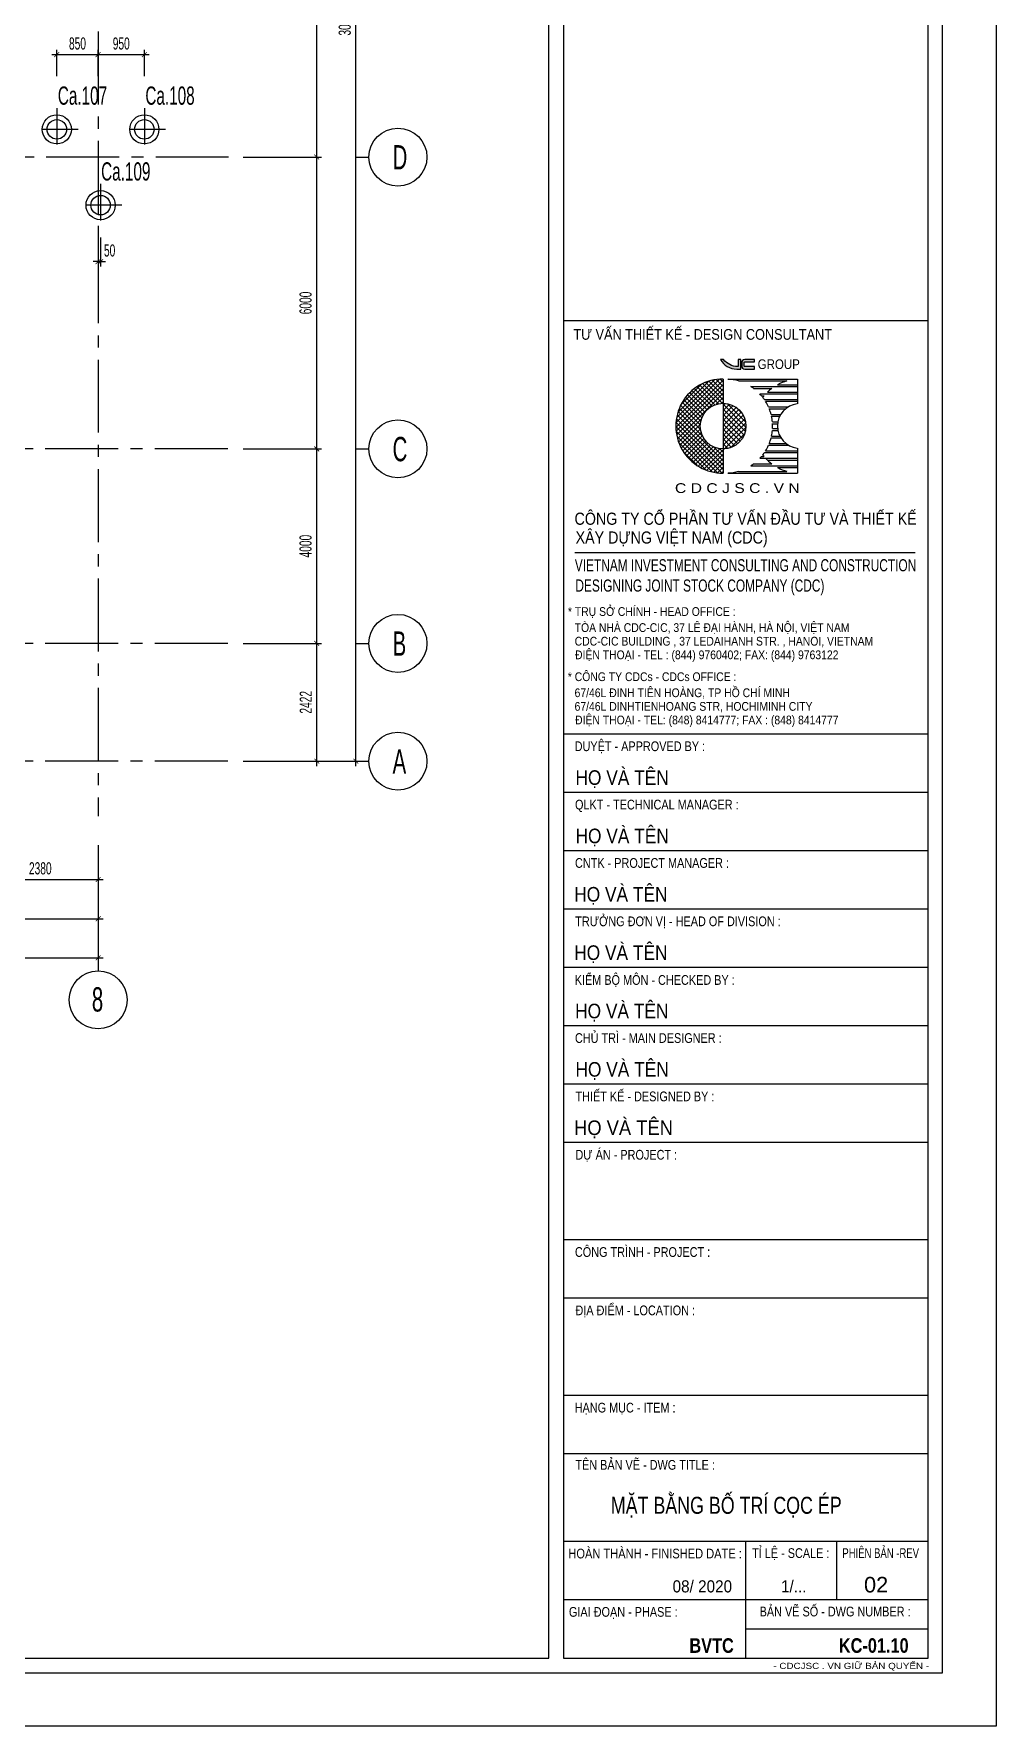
# Model space of a CAD drawing. Header units: millimetres. Extents: x 71 to 1853844, y -14 to 71211.
# Drawn here: x 1834056 to 1853844, y 11811 to 46610 of the extents above; entities that cross this region are included whole.
import ezdxf
from ezdxf.enums import TextEntityAlignment as Align

# ---------------------------------------------------------------- set-up
doc = ezdxf.new("R2010")
doc.units = ezdxf.units.MM
doc.header["$LTSCALE"] = 1000
doc.header["$MEASUREMENT"] = 0
doc.header["$PDMODE"] = 3
doc.linetypes.add('CENTER2', pattern=[1.125, 0.75, -0.125, 0.125, -0.125])
doc.layers.get('0').update_dxf_attribs({"linetype": 'CONTINUOUS'})
doc.layers.get('Defpoints').update_dxf_attribs({"linetype": 'CONTINUOUS'})
for name, color, linetype in [('CDC -TEXT KHUNG', 7, 'CONTINUOUS'), ('CDC-KHUNGTEN', 7, 'CONTINUOUS'), ('CDC.01.AXIS', 160, 'CENTER2'), ('CDC.02.DIM', 1, 'CONTINUOUS'), ('CDC.06.TEXT', 2, 'CONTINUOUS'), ('CDC.10.HATCH', 9, 'CONTINUOUS'), ('CDC.12.PILE', 3, 'CONTINUOUS')]:
    doc.layers.add(name, color=color, linetype=linetype)
doc.layers.add('Hatch1', color=250, linetype='CONTINUOUS', lineweight=5)
doc.styles.add('ARIAL', font='arial.ttf', dxfattribs={"width": 0.6})
doc.styles.add('Arial_B_3', font='arialbd.ttf', dxfattribs={"width": 0.75, "height": 3})
doc.styles.add('KT CDC', font='arial.ttf', dxfattribs={"width": 0.85, "height": 200})
doc.dimstyles.new('100', dxfattribs={"dimscale": 100, "dimtxt": 2.5, "dimasz": 1, "dimexe": 1, "dimexo": 0, "dimgap": 1, "dimtad": 1, "dimdec": 0, "dimdsep": 46, "dimtxsty": 'ARIAL', "dimblk": 'ARCHTICK', "dimcen": 1, "dimdle": 1, "dimclrd": 1, "dimclre": 1, "dimclrt": 2, "dimadec": 0, "dimazin": 0, "dimtfac": 0.00072, "dimtdec": 0, "dimtix": 1, "dimtmove": 2, "dimatfit": 3, "dimldrblk": 'ARCHTICK', "dimfxl": 1, "dimtolj": 1, "dimarcsym": 0})

# ---------------------------------------------------------------- blocks, each defined once
blk = doc.blocks.new('_ARCHTICK')
at = {"color": 0, "linetype": 'ByBlock', "const_width": 0.15}
blk.add_lwpolyline([(-0.5, -0.5), (0.5, 0.5)], dxfattribs=at)
blk = doc.blocks.new('*D40')
at = {"layer": 'CDC.02.DIM', "color": 1, "lineweight": -2, "transparency": 16777216}
for p, q in [((1839872, 31554), (1839872, 34176)), ((1838358, 34076), (1839972, 34076)), ((1838358, 31654), (1839972, 31654))]:
    blk.add_line(p, q, dxfattribs=at)
at = {"layer": 'Defpoints', "color": 0, "transparency": 16777216}
for p in [(1838358, 34076), (1839872, 34076), (1838358, 31654)]:
    blk.add_point(p, dxfattribs=at)
at = {"layer": 'CDC.02.DIM', "color": 1, "lineweight": -2, "transparency": 16777216, "xscale": 100, "yscale": 100, "zscale": 100}
for p, rotation in [((1839872, 34076), 90), ((1839872, 31654), 270)]:
    blk.add_blockref('_ARCHTICK', p, dxfattribs=dict(at, rotation=rotation))
at = {"layer": 'CDC.02.DIM', "color": 2, "transparency": 16777216, "insert": (1839647, 32865), "char_height": 250, "attachment_point": 5, "rotation": 90, "style": 'ARIAL'}
blk.add_mtext('\\A1;2422', dxfattribs=at)
blk = doc.blocks.new('*D41')
at = {"layer": 'CDC.02.DIM', "color": 1, "lineweight": -2, "transparency": 16777216}
for p, q in [((1838358, 62076), (1840778, 62076)), ((1840678, 31554), (1840678, 62176)), ((1838358, 31654), (1840778, 31654))]:
    blk.add_line(p, q, dxfattribs=at)
at = {"layer": 'Defpoints', "color": 0, "transparency": 16777216}
for p in [(1838358, 62076), (1840678, 62076), (1838358, 31654)]:
    blk.add_point(p, dxfattribs=at)
at = {"layer": 'CDC.02.DIM', "color": 1, "lineweight": -2, "transparency": 16777216, "xscale": 100, "yscale": 100, "zscale": 100}
for p, rotation in [((1840678, 62076), 90), ((1840678, 31654), 270)]:
    blk.add_blockref('_ARCHTICK', p, dxfattribs=dict(at, rotation=rotation))
at = {"layer": 'CDC.02.DIM', "color": 2, "transparency": 16777216, "insert": (1840450, 46865), "char_height": 250, "attachment_point": 5, "rotation": 90, "style": 'ARIAL'}
blk.add_mtext('\\A1;30423', dxfattribs=at)
blk = doc.blocks.new('*D42')
at = {"layer": 'CDC.02.DIM', "color": 1, "lineweight": -2, "transparency": 16777216}
for p, q in [((1838358, 38076), (1839972, 38076)), ((1839872, 33976), (1839872, 38176)), ((1838358, 34076), (1839972, 34076))]:
    blk.add_line(p, q, dxfattribs=at)
at = {"layer": 'Defpoints', "color": 0, "transparency": 16777216}
for p in [(1838358, 38076), (1839872, 38076), (1838358, 34076)]:
    blk.add_point(p, dxfattribs=at)
at = {"layer": 'CDC.02.DIM', "color": 1, "lineweight": -2, "transparency": 16777216, "xscale": 100, "yscale": 100, "zscale": 100}
for p, rotation in [((1839872, 38076), 90), ((1839872, 34076), 270)]:
    blk.add_blockref('_ARCHTICK', p, dxfattribs=dict(at, rotation=rotation))
at = {"layer": 'CDC.02.DIM', "color": 2, "transparency": 16777216, "insert": (1839644, 36076), "char_height": 250, "attachment_point": 5, "rotation": 90, "style": 'ARIAL'}
blk.add_mtext('\\A1;4000', dxfattribs=at)
blk = doc.blocks.new('*D43')
at = {"layer": 'CDC.02.DIM', "color": 1, "lineweight": -2, "transparency": 16777216}
for p, q in [((1838358, 44076), (1839972, 44076)), ((1839872, 37976), (1839872, 44176)), ((1838358, 38076), (1839972, 38076))]:
    blk.add_line(p, q, dxfattribs=at)
at = {"layer": 'Defpoints', "color": 0, "transparency": 16777216}
for p in [(1838358, 44076), (1839872, 44076), (1838358, 38076)]:
    blk.add_point(p, dxfattribs=at)
at = {"layer": 'CDC.02.DIM', "color": 1, "lineweight": -2, "transparency": 16777216, "xscale": 100, "yscale": 100, "zscale": 100}
for p, rotation in [((1839872, 44076), 90), ((1839872, 38076), 270)]:
    blk.add_blockref('_ARCHTICK', p, dxfattribs=dict(at, rotation=rotation))
at = {"layer": 'CDC.02.DIM', "color": 2, "transparency": 16777216, "insert": (1839644, 41076), "char_height": 250, "attachment_point": 5, "rotation": 90, "style": 'ARIAL'}
blk.add_mtext('\\A1;6000', dxfattribs=at)
blk = doc.blocks.new('*D44')
at = {"layer": 'CDC.02.DIM', "color": 1, "lineweight": -2, "transparency": 16777216}
for p, q in [((1839872, 43976), (1839872, 50176)), ((1838358, 50076), (1839972, 50076)), ((1838358, 44076), (1839972, 44076))]:
    blk.add_line(p, q, dxfattribs=at)
at = {"layer": 'Defpoints', "color": 0, "transparency": 16777216}
for p in [(1838358, 50076), (1839872, 50076), (1838358, 44076)]:
    blk.add_point(p, dxfattribs=at)
at = {"layer": 'CDC.02.DIM', "color": 1, "lineweight": -2, "transparency": 16777216, "xscale": 100, "yscale": 100, "zscale": 100}
for p, rotation in [((1839872, 50076), 90), ((1839872, 44076), 270)]:
    blk.add_blockref('_ARCHTICK', p, dxfattribs=dict(at, rotation=rotation))
at = {"layer": 'CDC.02.DIM', "color": 2, "transparency": 16777216, "insert": (1839644, 47076), "char_height": 250, "attachment_point": 5, "rotation": 90, "style": 'ARIAL'}
blk.add_mtext('\\A1;6000', dxfattribs=at)
blk = doc.blocks.new('*D53')
at = {"layer": 'CDC.02.DIM', "color": 1, "lineweight": -2, "transparency": 16777216}
for p, q in [((1828978, 29930), (1828978, 28315)), ((1835379, 29930), (1835379, 28315)), ((1828878, 28415), (1835479, 28415))]:
    blk.add_line(p, q, dxfattribs=at)
at = {"layer": 'Defpoints', "color": 0, "transparency": 16777216}
for p in [(1828978, 29930), (1835379, 29930), (1835379, 28415)]:
    blk.add_point(p, dxfattribs=at)
at = {"layer": 'CDC.02.DIM', "color": 1, "lineweight": -2, "transparency": 16777216, "xscale": 100, "yscale": 100, "zscale": 100, "rotation": 180}
blk.add_blockref('_ARCHTICK', (1828978, 28415), dxfattribs=at)
at = {"layer": 'CDC.02.DIM', "color": 1, "lineweight": -2, "transparency": 16777216, "xscale": 100, "yscale": 100, "zscale": 100}
blk.add_blockref('_ARCHTICK', (1835379, 28415), dxfattribs=at)
at = {"layer": 'CDC.02.DIM', "color": 2, "transparency": 16777216, "insert": (1832178, 28643), "char_height": 250, "attachment_point": 5, "style": 'ARIAL'}
blk.add_mtext('\\A1;6400', dxfattribs=at)
blk = doc.blocks.new('*D54')
at = {"layer": 'CDC.02.DIM', "color": 1, "lineweight": -2, "transparency": 16777216}
for p, q in [((1780978, 29930), (1780978, 27510)), ((1835378, 29930), (1835378, 27510)), ((1780878, 27610), (1835478, 27610))]:
    blk.add_line(p, q, dxfattribs=at)
at = {"layer": 'Defpoints', "color": 0, "transparency": 16777216}
for p in [(1780978, 29930), (1835378, 29930), (1835378, 27610)]:
    blk.add_point(p, dxfattribs=at)
at = {"layer": 'CDC.02.DIM', "color": 1, "lineweight": -2, "transparency": 16777216, "xscale": 100, "yscale": 100, "zscale": 100, "rotation": 180}
blk.add_blockref('_ARCHTICK', (1780978, 27610), dxfattribs=at)
at = {"layer": 'CDC.02.DIM', "color": 1, "lineweight": -2, "transparency": 16777216, "xscale": 100, "yscale": 100, "zscale": 100}
blk.add_blockref('_ARCHTICK', (1835378, 27610), dxfattribs=at)
at = {"layer": 'CDC.02.DIM', "color": 2, "transparency": 16777216, "insert": (1808178, 27837), "char_height": 250, "attachment_point": 5, "style": 'ARIAL'}
blk.add_mtext('\\A1;54400', dxfattribs=at)
blk = doc.blocks.new('*D55')
at = {"layer": 'CDC.02.DIM', "color": 1, "lineweight": -2, "transparency": 16777216}
for p, q in [((1832998, 29930), (1832998, 29121)), ((1835378, 29930), (1835378, 29121)), ((1832898, 29221), (1835478, 29221))]:
    blk.add_line(p, q, dxfattribs=at)
at = {"layer": 'Defpoints', "color": 0, "transparency": 16777216}
for p in [(1832998, 29930), (1835378, 29930), (1835378, 29221)]:
    blk.add_point(p, dxfattribs=at)
at = {"layer": 'CDC.02.DIM', "color": 1, "lineweight": -2, "transparency": 16777216, "xscale": 100, "yscale": 100, "zscale": 100, "rotation": 180}
blk.add_blockref('_ARCHTICK', (1832998, 29221), dxfattribs=at)
at = {"layer": 'CDC.02.DIM', "color": 1, "lineweight": -2, "transparency": 16777216, "xscale": 100, "yscale": 100, "zscale": 100}
blk.add_blockref('_ARCHTICK', (1835378, 29221), dxfattribs=at)
at = {"layer": 'CDC.02.DIM', "color": 2, "transparency": 16777216, "insert": (1834188, 29449), "char_height": 250, "attachment_point": 5, "style": 'ARIAL'}
blk.add_mtext('\\A1;2380', dxfattribs=at)
blk = doc.blocks.new('*D173')
at = {"layer": 'CDC.02.DIM', "color": 1, "lineweight": -2, "transparency": 16777216}
for p, q in [((1834428, 46182), (1835478, 46182)), ((1834528, 45739), (1834528, 46282)), ((1835378, 45739), (1835378, 46282))]:
    blk.add_line(p, q, dxfattribs=at)
at = {"layer": 'Defpoints', "color": 0, "transparency": 16777216}
for p in [(1835378, 46182), (1834528, 45739), (1835378, 45739)]:
    blk.add_point(p, dxfattribs=at)
at = {"layer": 'CDC.02.DIM', "color": 1, "lineweight": -2, "transparency": 16777216, "xscale": 100, "yscale": 100, "zscale": 100, "rotation": 180}
blk.add_blockref('_ARCHTICK', (1834528, 46182), dxfattribs=at)
at = {"layer": 'CDC.02.DIM', "color": 1, "lineweight": -2, "transparency": 16777216, "xscale": 100, "yscale": 100, "zscale": 100}
blk.add_blockref('_ARCHTICK', (1835378, 46182), dxfattribs=at)
at = {"layer": 'CDC.02.DIM', "color": 2, "transparency": 16777216, "insert": (1834953, 46410), "char_height": 250, "attachment_point": 5, "style": 'ARIAL'}
blk.add_mtext('\\A1;850', dxfattribs=at)
blk = doc.blocks.new('*D174')
at = {"layer": 'CDC.02.DIM', "color": 1, "lineweight": -2, "transparency": 16777216}
for p, q in [((1835278, 46182), (1836428, 46182)), ((1835378, 45739), (1835378, 46282)), ((1836328, 45739), (1836328, 46282))]:
    blk.add_line(p, q, dxfattribs=at)
at = {"layer": 'Defpoints', "color": 0, "transparency": 16777216}
for p in [(1836328, 46182), (1835378, 45739), (1836328, 45739)]:
    blk.add_point(p, dxfattribs=at)
at = {"layer": 'CDC.02.DIM', "color": 1, "lineweight": -2, "transparency": 16777216, "xscale": 100, "yscale": 100, "zscale": 100, "rotation": 180}
blk.add_blockref('_ARCHTICK', (1835378, 46182), dxfattribs=at)
at = {"layer": 'CDC.02.DIM', "color": 1, "lineweight": -2, "transparency": 16777216, "xscale": 100, "yscale": 100, "zscale": 100}
blk.add_blockref('_ARCHTICK', (1836328, 46182), dxfattribs=at)
at = {"layer": 'CDC.02.DIM', "color": 2, "transparency": 16777216, "insert": (1835853, 46410), "char_height": 250, "attachment_point": 5, "style": 'ARIAL'}
blk.add_mtext('\\A1;950', dxfattribs=at)
blk = doc.blocks.new('*D177')
at = {"layer": 'CDC.02.DIM', "color": 1, "lineweight": -2, "transparency": 16777216}
for p, q in [((1835378, 42420), (1835378, 41826)), ((1835428, 42420), (1835428, 41826)), ((1835378, 41926), (1835278, 41926)), ((1835378, 41926), (1835428, 41926)), ((1835428, 41926), (1835528, 41926))]:
    blk.add_line(p, q, dxfattribs=at)
at = {"layer": 'Defpoints', "color": 0, "transparency": 16777216}
for p in [(1835378, 42420), (1835428, 42420), (1835428, 41926)]:
    blk.add_point(p, dxfattribs=at)
at = {"layer": 'CDC.02.DIM', "color": 1, "lineweight": -2, "transparency": 16777216, "xscale": 100, "yscale": 100, "zscale": 100}
blk.add_blockref('_ARCHTICK', (1835378, 41926), dxfattribs=at)
at = {"layer": 'CDC.02.DIM', "color": 1, "lineweight": -2, "transparency": 16777216, "xscale": 100, "yscale": 100, "zscale": 100, "rotation": 180}
blk.add_blockref('_ARCHTICK', (1835428, 41926), dxfattribs=at)
at = {"layer": 'CDC.02.DIM', "color": 2, "transparency": 16777216, "insert": (1835614, 42154), "char_height": 250, "attachment_point": 5, "style": 'ARIAL'}
blk.add_mtext('\\A1;50', dxfattribs=at)
blk = doc.blocks.new('LOGOmoi')
at = {"layer": 'CDC -TEXT KHUNG'}
h = blk.add_hatch(color=1, dxfattribs=at)
h.paths.add_polyline_path([(1.46, 5.45), (1.26, 5.45), (1.26, 4.88), (1.21, 4.88, -0.237912), (0.06, 5.45), (-0.2, 5.45, 0.272847), (1.14, 4.66), (1.46, 4.66)])
h.paths.add_polyline_path([(2.59, 5.45), (1.8, 5.45, 0.414214), (1.54, 5.2), (1.54, 4.92, 0.414214), (1.8, 4.66), (2.59, 4.66), (2.59, 4.87), (1.8, 4.87, -0.414214), (1.74, 4.92), (1.74, 5.2, -0.414214), (1.8, 5.25), (2.59, 5.25)])
h = blk.add_hatch(dxfattribs=at)
h.set_pattern_fill('ANSI37', color=102, scale=2.293939, angle=360, style=0)
h.set_pattern_definition([(45, (-2844.4439, 636.61023), (-0.178426552, 0.178426553), []), (135, (-2844.4439, 636.61023), (-0.178426552, -0.178426553), [])])
edge = h.paths.add_edge_path()
edge.add_arc((0.02, 0), 1.87, 90, 270)
edge.add_line((0.02, -1.88), (0.02, -3.84))
edge.add_line((0.02, -3.84), (-0.17, -3.84))
edge.add_line((-0.17, -3.84), (-0.36, -3.83))
edge.add_line((-0.36, -3.83), (-0.55, -3.8))
edge.add_line((-0.55, -3.8), (-0.73, -3.77))
edge.add_line((-0.73, -3.77), (-0.92, -3.73))
edge.add_line((-0.92, -3.73), (-1.1, -3.68))
edge.add_line((-1.1, -3.68), (-1.28, -3.62))
edge.add_line((-1.28, -3.62), (-1.45, -3.55))
edge.add_line((-1.45, -3.55), (-1.63, -3.48))
edge.add_line((-1.63, -3.48), (-1.79, -3.39))
edge.add_line((-1.79, -3.39), (-1.96, -3.3))
edge.add_line((-1.96, -3.3), (-2.12, -3.2))
edge.add_line((-2.12, -3.2), (-2.27, -3.09))
edge.add_line((-2.27, -3.09), (-2.42, -2.97))
edge.add_line((-2.42, -2.97), (-2.56, -2.85))
edge.add_line((-2.56, -2.85), (-2.7, -2.72))
edge.add_line((-2.7, -2.72), (-2.83, -2.58))
edge.add_line((-2.83, -2.58), (-2.95, -2.44))
edge.add_line((-2.95, -2.44), (-3.07, -2.29))
edge.add_line((-3.07, -2.29), (-3.18, -2.14))
edge.add_line((-3.18, -2.14), (-3.28, -1.98))
edge.add_line((-3.28, -1.98), (-3.37, -1.81))
edge.add_line((-3.37, -1.81), (-3.46, -1.64))
edge.add_line((-3.46, -1.64), (-3.53, -1.47))
edge.add_line((-3.53, -1.47), (-3.6, -1.3))
edge.add_line((-3.6, -1.3), (-3.66, -1.12))
edge.add_line((-3.66, -1.12), (-3.71, -0.93))
edge.add_line((-3.71, -0.93), (-3.75, -0.75))
edge.add_line((-3.75, -0.75), (-3.79, -0.56))
edge.add_line((-3.79, -0.56), (-3.81, -0.38))
edge.add_line((-3.81, -0.38), (-3.82, -0.19))
edge.add_line((-3.82, -0.19), (-3.83, 0))
edge.add_line((-3.83, 0), (-3.82, 0.19))
edge.add_line((-3.82, 0.19), (-3.81, 0.38))
edge.add_line((-3.81, 0.38), (-3.79, 0.56))
edge.add_line((-3.79, 0.56), (-3.75, 0.75))
edge.add_line((-3.75, 0.75), (-3.71, 0.93))
edge.add_line((-3.71, 0.93), (-3.66, 1.12))
edge.add_line((-3.66, 1.12), (-3.6, 1.3))
edge.add_line((-3.6, 1.3), (-3.53, 1.47))
edge.add_line((-3.53, 1.47), (-3.46, 1.64))
edge.add_line((-3.46, 1.64), (-3.37, 1.81))
edge.add_line((-3.37, 1.81), (-3.28, 1.98))
edge.add_line((-3.28, 1.98), (-3.18, 2.14))
edge.add_line((-3.18, 2.14), (-3.07, 2.29))
edge.add_line((-3.07, 2.29), (-2.95, 2.44))
edge.add_line((-2.95, 2.44), (-2.83, 2.58))
edge.add_line((-2.83, 2.58), (-2.7, 2.72))
edge.add_line((-2.7, 2.72), (-2.56, 2.85))
edge.add_line((-2.56, 2.85), (-2.42, 2.97))
edge.add_line((-2.42, 2.97), (-2.27, 3.09))
edge.add_line((-2.27, 3.09), (-2.12, 3.2))
edge.add_line((-2.12, 3.2), (-1.96, 3.3))
edge.add_line((-1.96, 3.3), (-1.79, 3.39))
edge.add_line((-1.79, 3.39), (-1.63, 3.48))
edge.add_line((-1.63, 3.48), (-1.45, 3.55))
edge.add_line((-1.45, 3.55), (-1.28, 3.62))
edge.add_line((-1.28, 3.62), (-1.1, 3.68))
edge.add_line((-1.1, 3.68), (-0.92, 3.73))
edge.add_line((-0.92, 3.73), (-0.73, 3.77))
edge.add_line((-0.73, 3.77), (-0.55, 3.8))
edge.add_line((-0.55, 3.8), (-0.36, 3.83))
edge.add_line((-0.36, 3.83), (-0.17, 3.84))
edge.add_line((-0.17, 3.84), (0.02, 3.84))
edge.add_line((0.02, 3.84), (0.02, 1.87))
h = blk.add_hatch(dxfattribs=at)
h.set_pattern_fill('ANSI37', color=1, scale=2.293939, angle=360, style=0)
h.set_pattern_definition([(45, (-486.53502, -144.21504), (-0.20275745, 0.20275745), []), (135, (-486.53502, -144.21504), (-0.20275745, -0.20275745), [])])
h.paths.add_polyline_path([(0.02, 1.87), (0.02, -1.81), (0.02, -1.88, 0.414214), (1.89, 0, 0.414214)])
at = {"layer": 'CDC -TEXT KHUNG', "color": 102}
for p, q in [((0.02, 3.84), (0.02, -1.81)), ((0.42, 3.85), (6.1, 3.85)), ((1.28, 3.7), (5.24, 3.7)), ((2.3, 3.24), (6.1, 3.24)), ((2.51, 3.09), (4.01, 3.09)), ((3.64, 2.78), (6.1, 2.78)), ((4.47, 3.39), (6.1, 3.39)), ((6.1, 3.85), (6.1, 1.81)), ((3.03, 2.63), (6.1, 2.63)), ((3.16, 2.49), (3.36, 2.49)), ((3.4, 2.17), (6.1, 2.17)), ((3.49, 2.03), (6.1, 2.03)), ((3.74, 1.57), (5.37, 1.57)), ((3.8, 1.42), (5.15, 1.42)), ((3.95, 0.96), (4.75, 0.96)), ((3.98, 0.81), (4.66, 0.81)), ((4.05, 0.35), (4.51, 0.35)), ((4.06, 0.2), (4.49, 0.2)), ((3.95, -0.96), (4.75, -0.96)), ((3.98, -0.81), (4.66, -0.81)), ((4.05, -0.35), (4.51, -0.35)), ((4.06, -0.2), (4.49, -0.2)), ((0.02, -1.81), (0.02, -3.84)), ((3.03, -2.63), (6.1, -2.63)), ((3.16, -2.49), (3.36, -2.49)), ((3.4, -2.17), (6.1, -2.17)), ((3.49, -2.03), (6.1, -2.03)), ((3.74, -1.57), (5.37, -1.57)), ((3.8, -1.42), (5.15, -1.42)), ((6.1, -1.79), (6.1, -3.84)), ((0.01, -3.84), (0.02, -3.84)), ((0.42, -3.84), (6.1, -3.84)), ((1.28, -3.7), (5.24, -3.7)), ((2.3, -3.24), (6.1, -3.24)), ((2.51, -3.09), (4.01, -3.09)), ((3.64, -2.78), (6.1, -2.78)), ((4.47, -3.39), (6.1, -3.39))]:
    blk.add_line(p, q, dxfattribs=at)
at = {"layer": 'CDC -TEXT KHUNG'}
blk.add_line((3.78, 1.21), (3.78, 1.21), dxfattribs=at)
at = {"layer": 'CDC -TEXT KHUNG', "color": 1}
for points in [[(1.46, 5.45), (1.26, 5.45), (1.26, 4.88), (1.21, 4.88, -0.237912), (0.06, 5.45), (-0.2, 5.45, 0.272847), (1.14, 4.66), (1.46, 4.66)], [(2.59, 5.45), (1.8, 5.45, 0.414214), (1.54, 5.2), (1.54, 4.92, 0.414214), (1.8, 4.66), (2.59, 4.66), (2.59, 4.87), (1.8, 4.87, -0.414214), (1.74, 4.92), (1.74, 5.2, -0.414214), (1.8, 5.25), (2.59, 5.25)]]:
    blk.add_lwpolyline(points, format="xyb", close=True, dxfattribs=at)
at = {"layer": 'CDC -TEXT KHUNG', "color": 102}
blk.add_circle((0.02, 0), 1.87, dxfattribs=at)
blk.add_arc((0, 0), 3.85, 89.7449, 270.2551, dxfattribs=at)
at = {"layer": 'CDC -TEXT KHUNG', "color": 112}
blk.add_ellipse((0.22, 0), major_axis=(-2.72, 2.72), ratio=1, start_param=-1.064136, end_param=-0.838054, dxfattribs=at)
at = {"layer": 'CDC -TEXT KHUNG', "color": 102}
for centre, major_axis, start_param, end_param in [((0.22, 0), (-2.72, 2.72), -1.423028, -1.355019), ((6.3, 0), (-2.72, 2.72), -0.147768, -0.022458), ((6.3, 0), (2.72, 2.72), 1.064136, 1.278853), ((0.22, 0), (2.72, 2.72), 6.199614, 6.251308), ((6.3, 0), (-2.72, 2.72), 0.083571, 0.124553), ((0.22, 0), (-2.72, 2.72), 4.527318, 4.587836), ((0.22, 0), (-2.72, 2.72), 4.346177, 4.481253), ((0.22, 0), (-2.72, 2.72), 4.178765, 4.304301), ((6.27, 0.01), (1.28, 1.28), 0.884906, 3.827483), ((0.22, 0), (2.72, 2.72), 5.589142, 5.7099), ((0.22, 0), (2.72, 2.72), 5.445131, 5.550443), ((0.22, 0), (-2.72, 2.72), 3.549681, 3.675216), ((0.22, 0), (-2.72, 2.72), 3.714878, 3.835636), ((0.22, 0), (-2.72, 2.72), 3.17347, 3.225164), ((0.22, 0), (2.72, 2.72), 4.836942, 4.89746), ((6.3, 0), (-2.72, 2.72), 1.446243, 1.487225), ((0.22, 0), (2.72, 2.72), 4.943525, 5.078601), ((6.3, 0), (-2.72, 2.72), 1.538919, 1.718564), ((0.22, 0.01), (2.72, 2.72), 3.979647, 4.205729), ((0.22, 0), (-2.72, 2.72), 2.925816, 2.993825), ((6.3, 0), (2.72, 2.72), 3.433536, 3.648253)]:
    blk.add_ellipse(centre, major_axis=major_axis, ratio=1, start_param=start_param, end_param=end_param, dxfattribs=at)
at = {"layer": 'CDC -TEXT KHUNG', "color": 1, "style": 'KT CDC', "width": 0.85}
blk.add_text('GROUP', height=0.792, dxfattribs=at).set_placement((2.85, 4.67))
at = {"layer": 'CDC -TEXT KHUNG', "color": 102, "style": 'KT CDC', "width": 1.15}
blk.add_text('C D C J S C . V N', height=0.8, dxfattribs=at).set_placement((-3.92, -5.47))
blk = doc.blocks.new('Khung tên chuẩn')
at = {"layer": 'CDC-KHUNGTEN', "color": 6, "lineweight": 25}
for p, q in [((38454, -218809), (30954, -218809)), ((38454, -227309), (30954, -227309)), ((38454, -228509), (30954, -228509)), ((38454, -229709), (30954, -229709)), ((38454, -230909), (30954, -230909)), ((38454, -232109), (30954, -232109)), ((38454, -233309), (30954, -233309)), ((38454, -234509), (30954, -234509)), ((38454, -235709), (30954, -235709)), ((38454, -237709), (30954, -237709)), ((38454, -238909), (30954, -238909)), ((38454, -240909), (30954, -240909)), ((38454, -242109), (30954, -242109)), ((38454, -243909), (30954, -243909)), ((34704, -246309), (34704, -243909)), ((36579, -245109), (36579, -243909)), ((38454, -245109), (30954, -245109)), ((34704, -245709), (38454, -245709))]:
    blk.add_line(p, q, dxfattribs=at)
at = {"layer": 'CDC-KHUNGTEN', "color": 6}
blk.add_line((31193, -223572), (38187, -223572), dxfattribs=at)
at = {"layer": 'CDC-KHUNGTEN'}
for points in [[(30654, -246309), (30654, -189709), (-40446, -189709), (-40446, -246309)], [(30954, -246309), (38454, -246309), (38454, -189709), (30954, -189709)]]:
    blk.add_lwpolyline(points, close=True, dxfattribs=at)
at = {"layer": 'CDC.10.HATCH', "color": 8}
blk.add_lwpolyline([(-40746, -246609), (38754, -246609), (38754, -189409), (-40746, -189409)], close=True, dxfattribs=at)
at = {"layer": 'Defpoints', "color": 1}
blk.add_lwpolyline([(-44246, -247709), (-44246, -188309), (39854, -188309), (39854, -247709), (-44246, -247709)], close=True, dxfattribs=at)
at = {"layer": 'CDC-KHUNGTEN', "xscale": 251.3908497502836, "yscale": 251.3908497502836, "zscale": 251.3908497502836}
blk.add_blockref('LOGOmoi', (34234, -220976), dxfattribs=at)
at = {"layer": 'CDC -TEXT KHUNG', "style": 'KT CDC', "width": 0.85}
blk.add_text('TƯ VẤN THIẾT KẾ - DESIGN CONSULTANT', height=220, dxfattribs=at).set_placement((33820, -219200), align=Align.CENTER)
at = {"layer": 'CDC -TEXT KHUNG', "color": 7, "style": 'Arial_B_3', "width": 0.8}
blk.add_text('BVTC', height=300, dxfattribs=at).set_placement((34459, -246201), align=Align.RIGHT)
at = {"layer": 'CDC -TEXT KHUNG', "color": 6, "style": 'KT CDC', "width": 1.15}
blk.add_text('- CDCJSC . VN GIỮ BẢN QUYỂN -', height=125.69, dxfattribs=at).set_placement((35273, -246532))
at = {"layer": 'CDC-KHUNGTEN', "color": 6}
for s, height, style, width, p in [('CÔNG TY CỔ PHẦN TƯ VẤN ÐẦU TƯ VÀ THIẾT KẾ', 250, 'KT CDC', 0.84, (31184, -223005)), ('XÂY DỰNG VIỆT NAM (CDC)', 250, 'KT CDC', 0.84, (31206, -223392)), ('VIETNAM INVESTMENT CONSULTING AND CONSTRUCTION ', 250, 'KT CDC', 0.7, (31190, -223962)), ('DESIGNING JOINT STOCK COMPANY (CDC)', 250, 'KT CDC', 0.7, (31202, -224379)), ('* TRỤ SỞ CHÍNH - HEAD OFFICE :', 180, 'KT CDC', 0.85, (31048, -224879)), ('TÒA NHÀ CDC-CIC, 37 LÊ ĐẠI HÀNH, HÀ NỘI, VIỆT NAM', 180, 'KT CDC', 0.85, (31187, -225209)), ('CDC-CIC BUILDING , 37 LEDAIHANH STR. , HANOI, VIETNAM', 180, 'KT CDC', 0.85, (31187, -225489)), ('ĐIỆN THOẠI - TEL : (844) 9760402; FAX: (844) 9763122', 180, 'KT CDC', 0.85, (31195, -225769)), ('* CÔNG TY CDCs - CDCs OFFICE :', 180, 'KT CDC', 0.85, (31046, -226219)), ('67/46L ĐINH TIÊN HOÀNG, TP HỒ CHÍ MINH', 180, 'KT CDC', 0.85, (31185, -226549)), ('67/46L DINHTIENHOANG STR, HOCHIMINH CITY', 180, 'KT CDC', 0.85, (31185, -226829)), ('ĐIỆN THOẠI - TEL: (848) 8414777; FAX : (848) 8414777', 180, 'KT CDC', 0.85, (31196, -227109)), ('DUYỆT - APPROVED BY :', 200, 'ARIAL', 0.8, (31187, -227659)), ('QLKT - TECHNICAL MANAGER :', 200, 'ARIAL', 0.8, (31194, -228859)), ('CNTK - PROJECT MANAGER :', 200, 'ARIAL', 0.8, (31194, -230059)), ('TRƯỞNG ĐƠN VỊ - HEAD OF DIVISION :', 200, 'ARIAL', 0.8, (31199, -231259)), ('KIỂM BỘ MÔN - CHECKED BY :', 200, 'ARIAL', 0.8, (31188, -232465)), ('CHỦ TRÌ - MAIN DESIGNER :', 200, 'ARIAL', 0.8, (31193, -233659)), ('THIẾT KẾ - DESIGNED BY :', 200, 'ARIAL', 0.8, (31204, -234859)), ('DỰ ÁN - PROJECT :  ', 200, 'ARIAL', 0.8, (31203, -236059)), ('CÔNG TRÌNH - PROJECT :  ', 200, 'ARIAL', 0.8, (31192, -238059)), ('ĐỊA ĐIỂM - LOCATION :', 200, 'ARIAL', 0.8, (31203, -239259)), ('HẠNG MỤC - ITEM : ', 200, 'ARIAL', 0.8, (31187, -241259)), ('TÊN BẢN VẼ - DWG TITLE :', 200, 'ARIAL', 0.8, (31202, -242436)), ('TỈ LỆ - SCALE :', 200, 'ARIAL', 0.8, (34836, -244250)), ('PHIÊN BẢN -REV', 200, 'ARIAL', 0.7, (36692, -244250)), ('GIAI ĐOẠN - PHASE :', 200, 'ARIAL', 0.8, (31069, -245459)), ('BẢN VẼ SỐ - DWG NUMBER :', 200, 'ARIAL', 0.8, (34990, -245452))]:
    blk.add_text(s, height=height, dxfattribs=dict(at, style=style, width=width)).set_placement(p)
at = {"layer": 'CDC-KHUNGTEN', "color": 7}
for style, width, p in [('KT CDC', 0.85, (31203, -228353)), ('KT CDC', 0.85, (31204, -229553)), ('KT CDC', 0.85, (31177, -230753)), ('KT CDC', 0.85, (31177, -231953)), ('KT CDC', 0.85, (31196, -233153)), ('KT CDC', 0.85, (31203, -234353)), ('ARIAL', 0.9, (31175, -235553))]:
    blk.add_text('HỌ VÀ TÊN', height=300, dxfattribs=dict(at, style=style, width=width)).set_placement(p)
at = {"layer": 'CDC-KHUNGTEN', "color": 6, "style": 'ARIAL', "width": 0.814645}
blk.add_text('HOÀN THÀNH - FINISHED DATE :', height=200, dxfattribs=at).set_placement((31058, -244259), (34625, -244259), align=Align.FIT)
at = {"layer": 'CDC-KHUNGTEN', "color": 7, "style": 'KT CDC'}
blk.add_text('02', height=320, dxfattribs=at).set_placement((37634, -244959), align=Align.RIGHT)
at = {"layer": 'CDC-KHUNGTEN', "color": 7, "style": 'ARIAL', "width": 0.9}
for s, p in [('08/ 2020', (34424, -244959)), ('1/...', (35954, -244959))]:
    blk.add_text(s, height=250, dxfattribs=at).set_placement(p, align=Align.RIGHT)

msp = doc.modelspace()

# ---------------------------------------------------------------- linework, layer by layer
at = {"layer": 'CDC.01.AXIS', "ltscale": 2}
for p, q in [((1835378.2, 64659.2), (1835378.2, 30520.6)), ((1835378.2, 64659.2), (1835378.2, 30520.6)), ((1838061.8, 44076.3), (1779806.8, 44076.3)), ((1838061.8, 44076.3), (1779806.8, 44076.3)), ((1838041.3, 38076.3), (1779768.9, 38076.3)), ((1838041.3, 38076.3), (1779768.9, 38076.3)), ((1838041.3, 34076.3), (1779634.8, 34076.3)), ((1838041.3, 34076.3), (1779634.8, 34076.3)), ((1838041.3, 31654.1), (1779634.8, 31654.1)), ((1838041.3, 31654.1), (1779634.8, 31654.1))]:
    msp.add_line(p, q, dxfattribs=at)
at = {"layer": 'CDC.01.AXIS'}
for p, q in [((1834528.2, 45083), (1834528.2, 44208.5)), ((1836328.2, 45083), (1836328.2, 44208.5)), ((1834965.4, 44645.8), (1834090.9, 44645.8)), ((1836765.4, 44645.8), (1835890.9, 44645.8)), ((1835428.2, 43524.2), (1835428.2, 42649.7)), ((1835865.4, 43086.9), (1834990.9, 43086.9))]:
    msp.add_line(p, q, dxfattribs=at)
at = {"layer": 'CDC.02.DIM'}
for p, q in [((1840677.8, 44075.7), (1840945.8, 44075.7)), ((1840677.8, 38075.7), (1840945.8, 38075.7)), ((1840677.8, 34075.7), (1840945.8, 34075.7)), ((1840677.8, 31653.5), (1840945.8, 31653.5)), ((1835377.6, 27609.8), (1835377.6, 27341.8))]:
    msp.add_line(p, q, dxfattribs=at)
for centre in [(1841542.4, 44075.7), (1841542.4, 38075.7), (1841542.4, 34075.7), (1841542.4, 31653.5), (1835377.6, 26745.2)]:
    msp.add_circle(centre, 596.6, dxfattribs=at)
at = {"layer": 'CDC.12.PILE', "ltscale": 0.4}
for centre, radius in [((1834528.2, 44645.8), 300), ((1836328.2, 44645.8), 300), ((1834528.2, 44645.8), 200), ((1836328.2, 44645.8), 200), ((1835428.2, 43086.9), 300), ((1835428.2, 43086.9), 200)]:
    msp.add_circle(centre, radius, dxfattribs=at)

# ---------------------------------------------------------------- block references
at = {"layer": 'Hatch1'}
msp.add_blockref('Khung tên chuẩn', (1813989.7, 259519.8), dxfattribs=at)

# ---------------------------------------------------------------- texts
at = {"layer": 'CDC -TEXT KHUNG', "color": 6, "style": 'ARIAL', "width": 0.75}
msp.add_text('MẶT BẰNG BỐ TRÍ CỌC ÉP', height=350, dxfattribs=at).set_placement((1848293.8, 16177.6), align=Align.CENTER)
at = {"layer": 'CDC -TEXT KHUNG', "color": 7, "style": 'Arial_B_3', "width": 0.8}
msp.add_text('KC-01.10', height=300, dxfattribs=at).set_placement((1852043.8, 13319.1), align=Align.RIGHT)
at = {"layer": 'CDC.06.TEXT', "style": 'ARIAL', "width": 0.6}
for s, p in [('Ca.107', (1834549, 45340.2)), ('Ca.108', (1836349, 45340.2)), ('Ca.109', (1835439.5, 43781.3))]:
    msp.add_text(s, height=375, dxfattribs=at).set_placement(p, align=Align.MIDDLE_LEFT)
for s, p in [('D', (1841432.8, 43821.9)), ('C', (1841432.8, 37821.9)), ('B', (1841432.8, 33821.9)), ('A', (1841432.8, 31399.7)), ('8', (1835248.6, 26505.5))]:
    msp.add_text(s, height=500, dxfattribs=at).set_placement(p)

# ---------------------------------------------------------------- dimensions: what is measured, and where the dimension line sits
at = {"layer": 'CDC.02.DIM'}
for base, p1, p2, picture, middle in [((1840677.8, 62076.3), (1838357.9, 31653.5), (1838357.9, 62076.3), '*D41', (1840450, 46864.9)), ((1839872.1, 50076.3), (1838357.9, 44076.3), (1838357.9, 50076.3), '*D44', (1839644.5, 47076.3)), ((1839872.1, 44076.3), (1838357.9, 38076.3), (1838357.9, 44076.3), '*D43', (1839644.5, 41076.3)), ((1839872.1, 38076.3), (1838357.9, 34076.3), (1838357.9, 38076.3), '*D42', (1839644.5, 36076.3)), ((1839872.1, 34076.3), (1838357.9, 31654.1), (1838357.9, 34076.3), '*D40', (1839646.6, 32865.2))]:
    dim = msp.add_linear_dim(base=base, p1=p1, p2=p2, angle=90, dimstyle='100', dxfattribs=at)
    dim.commit()
    dim.dimension.update_dxf_attribs({"geometry": picture, "text_midpoint": middle})
for base, p1, p2, picture, middle in [((1835378.2, 46182.1), (1834528.2, 45739.4), (1835378.2, 45739.4), '*D173', (1834953.2, 46409.7)), ((1836328.2, 46182.1), (1835378.2, 45739.4), (1836328.2, 45739.4), '*D174', (1835853.2, 46409.7)), ((1835377.6, 27609.8), (1780977.6, 29929.7), (1835377.6, 29929.7), '*D54', (1808177.6, 27837.4)), ((1835378.6, 28415.4), (1828978.2, 29929.7), (1835378.6, 29929.7), '*D53', (1832178.4, 28643.1)), ((1835378.2, 29221.1), (1832998.5, 29929.7), (1835378.2, 29929.7), '*D55', (1834188.3, 29448.8))]:
    dim = msp.add_linear_dim(base=base, p1=p1, p2=p2, dimstyle='100', dxfattribs=at)
    dim.commit()
    dim.dimension.update_dxf_attribs({"geometry": picture, "text_midpoint": middle})
dim = msp.add_linear_dim(base=(1835428.2, 41926), p1=(1835378.2, 42419.6), p2=(1835428.2, 42419.6), dimstyle='100', dxfattribs=at)
dim.commit()
dim.dimension.update_dxf_attribs({"geometry": '*D177', "text_midpoint": (1835613.7, 42153.6), "dimtype": 160})

doc.saveas('drawing.dxf')
